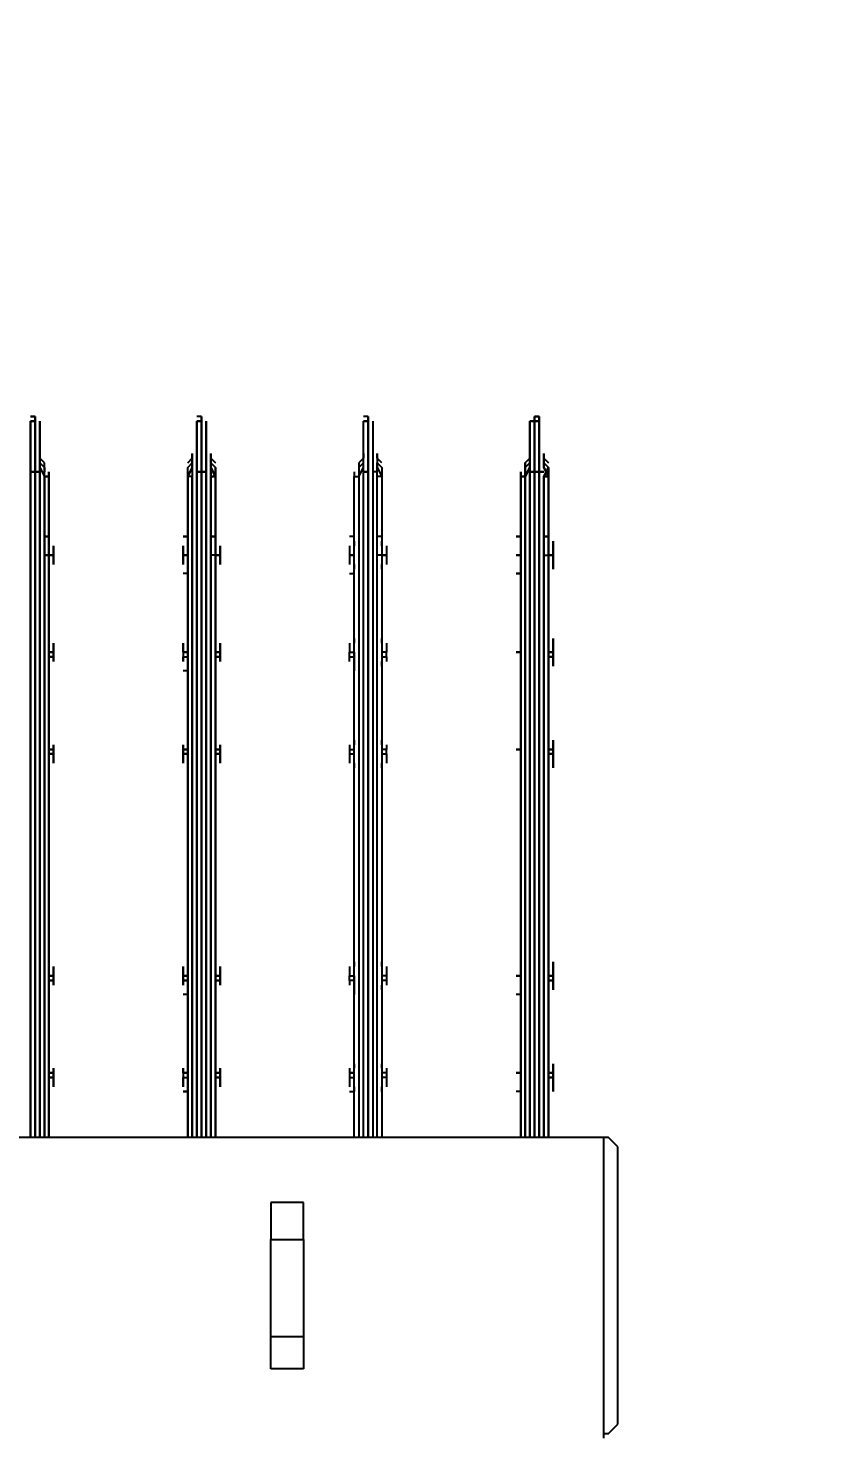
# Model space of a CAD drawing. Header units: metres. Extents: x 529751 to 530172, y 2673807 to 2674119.
# Drawn here: x 529986.1872 to 529986.4266, y 2673954.058 to 2673954.4792 of the extents above; entities that cross this region are included whole.
import ezdxf

# ---------------------------------------------------------------- set-up
doc = ezdxf.new("R2010")
doc.units = ezdxf.units.M
doc.layers.add('IDT', color=7, linetype='Continuous')
doc.layers.add('MMS Block Numbering', color=7, linetype='Continuous')
doc.styles.add('Adani Regular', font='Adani Regular.ttf')

# ---------------------------------------------------------------- blocks, each defined once
blk = doc.blocks.new('IDT')
at = {"layer": 'IDT', "color": 0, "lineweight": 25}
for p, q in [((13.87452, 10.10428), (13.87314, 10.10289)), ((13.87591, 10.10428), (13.87452, 10.10428)), ((13.87591, 10.10566), (13.87591, 10.01575)), ((13.87314, 10.10289), (13.87176, 10.10151)), ((13.87176, 10.10151), (13.87176, 10.10013)), ((13.87176, 10.10013), (13.87176, 10.0199)), ((13.96581, 10.08491), (13.97549, 10.08491)), ((13.96581, 10.07523), (13.96581, 10.08491)), ((13.97549, 10.08491), (13.97549, 10.07523)), ((13.97549, 10.07523), (13.96581, 10.07523)), ((13.96581, 10.04618), (13.96581, 10.07523)), ((13.97549, 10.07523), (13.97549, 10.04618)), ((13.97549, 10.04618), (13.96581, 10.04618)), ((13.96581, 10.04618), (13.96581, 10.03512)), ((13.97549, 10.03512), (13.97549, 10.04618)), ((13.96581, 10.03512), (13.97549, 10.03512)), ((13.87176, 10.0199), (13.87176, 10.01852)), ((13.87176, 10.01852), (13.87452, 10.01575)), ((13.87452, 10.01575), (13.87591, 10.01575)), ((13.87591, 10.01575), (14.34065, 10.01575)), ((13.89251, 9.81796), (13.89251, 10.01575)), ((13.89251, 10.01575), (13.89251, 9.81796)), ((13.89389, 9.81796), (13.89389, 10.01575)), ((13.89389, 10.01575), (13.89389, 9.81796)), ((13.89527, 10.01575), (13.89527, 9.81658)), ((13.89527, 9.81658), (13.89527, 10.01575)), ((13.89527, 9.81658), (13.89527, 10.01575)), ((13.89527, 10.01575), (13.89527, 9.81658)), ((13.89666, 10.01575), (13.89666, 9.81658)), ((13.89666, 9.81658), (13.89666, 10.01575)), ((13.89804, 9.81658), (13.89804, 10.01575)), ((13.89804, 10.01575), (13.89804, 9.81658)), ((13.89942, 9.81796), (13.89942, 10.01575)), ((13.89942, 10.01575), (13.89942, 9.81796)), ((13.9008, 10.01575), (13.9008, 9.81796)), ((13.9008, 9.81796), (13.9008, 10.01575)), ((13.9423, 9.81796), (13.9423, 10.01575)), ((13.94368, 10.01575), (13.94368, 9.81796)), ((13.94507, 9.81658), (13.94507, 10.01575)), ((13.94645, 10.01575), (13.94645, 9.81658)), ((13.94645, 9.81658), (13.94645, 10.01575)), ((13.94783, 10.01575), (13.94783, 9.81658)), ((13.94921, 9.81796), (13.94921, 10.01575)), ((13.9506, 10.01575), (13.9506, 9.81796)), ((13.99209, 9.81796), (13.99209, 10.01575)), ((13.99209, 10.01575), (13.99209, 9.81796)), ((13.99348, 9.81796), (13.99348, 10.01575)), ((13.99348, 10.01575), (13.99348, 9.81796)), ((13.99486, 9.81658), (13.99486, 10.01575)), ((13.99486, 10.01575), (13.99486, 9.81658)), ((13.99624, 10.01575), (13.99624, 9.81658)), ((13.99624, 9.81658), (13.99624, 10.01575)), ((13.99624, 10.01575), (13.99624, 9.81658)), ((13.99624, 9.81658), (13.99624, 10.01575)), ((13.99763, 9.81658), (13.99763, 10.01575)), ((13.99763, 10.01575), (13.99763, 9.81658)), ((13.99901, 9.81796), (13.99901, 10.01575)), ((13.99901, 10.01575), (13.99901, 9.81796)), ((14.00039, 10.01575), (14.00039, 9.81796)), ((14.00039, 9.81796), (14.00039, 10.01575)), ((14.04189, 9.81796), (14.04189, 10.01575)), ((14.04189, 10.01575), (14.04189, 9.81796)), ((14.04189, 9.81796), (14.04189, 10.01575)), ((14.04327, 10.01575), (14.04327, 9.81796)), ((14.04327, 9.81796), (14.04327, 10.01575)), ((14.04327, 10.01575), (14.04327, 9.81796)), ((14.04465, 9.81658), (14.04465, 10.01575)), ((14.04465, 10.01575), (14.04465, 9.81658)), ((14.04465, 9.81658), (14.04465, 10.01575)), ((14.04604, 10.01575), (14.04604, 9.81658)), ((14.04604, 9.81658), (14.04604, 10.01575)), ((14.04604, 10.01575), (14.04604, 9.81658)), ((14.04604, 9.81658), (14.04604, 10.01575)), ((14.04604, 10.01575), (14.04604, 9.81658)), ((14.04604, 9.81658), (14.04604, 10.01575)), ((14.04742, 10.01575), (14.04742, 9.81658)), ((14.04742, 9.81658), (14.04742, 10.01575)), ((14.04742, 10.01575), (14.04742, 9.81658)), ((14.04189, 9.81796), (14.04189, 10.01022)), ((14.04327, 10.01022), (14.04327, 9.81796)), ((14.04465, 9.81658), (14.04465, 10.01022)), ((14.04604, 10.01022), (14.04604, 9.81658)), ((14.04604, 9.81658), (14.04604, 10.01022)), ((14.04742, 10.01022), (14.04742, 9.81658)), ((13.89112, 10.00054), (13.89112, 10.00192)), ((13.89112, 10.00192), (13.89112, 10.00054)), ((13.89112, 10.00054), (13.89112, 9.99777)), ((13.89112, 9.99777), (13.89112, 10.00054)), ((13.89251, 10.00192), (13.89251, 9.99777)), ((13.89251, 9.99777), (13.89251, 10.00192)), ((13.9008, 10.00192), (13.9008, 10.00054)), ((13.9008, 9.99639), (13.9008, 10.00192)), ((13.9008, 10.00192), (13.90219, 10.00192)), ((13.9008, 10.00054), (13.9008, 10.00192)), ((13.9008, 10.00192), (13.9008, 9.99777)), ((13.9008, 10.00054), (13.9008, 9.99777)), ((13.9008, 9.99777), (13.9008, 10.00054)), ((13.94092, 9.99777), (13.94092, 10.00054)), ((13.9423, 9.99639), (13.9423, 10.00192)), ((13.9423, 10.00192), (13.9423, 10.00054)), ((13.95198, 10.00192), (13.9506, 10.00192)), ((13.9506, 10.00192), (13.9506, 9.99777)), ((13.9506, 10.00054), (13.9506, 10.00192)), ((13.95198, 9.99777), (13.95198, 10.00054)), ((13.99071, 10.00054), (13.99071, 9.99777)), ((13.99071, 9.99777), (13.99071, 10.00054)), ((13.99209, 10.00054), (13.99209, 10.00192)), ((13.99209, 10.00192), (13.99209, 10.00054)), ((13.99209, 9.99639), (13.99209, 10.00192)), ((13.99209, 10.00192), (13.99209, 9.99639)), ((14.00039, 9.99777), (14.00039, 10.00192)), ((14.00039, 10.00192), (14.00039, 10.00054)), ((14.00039, 10.00054), (14.00039, 10.00192)), ((14.00039, 10.00192), (14.00177, 10.00192)), ((14.00177, 10.00192), (14.00039, 10.00192)), ((14.00039, 10.00192), (14.00039, 9.99777)), ((14.00177, 10.00054), (14.00177, 9.99777)), ((14.00177, 9.99777), (14.00177, 10.00054)), ((14.0405, 9.99777), (14.0405, 10.00054)), ((14.0405, 10.00054), (14.0405, 9.99777)), ((14.0405, 9.99777), (14.0405, 10.00054)), ((14.0405, 10.00054), (14.0405, 9.99777)), ((14.04189, 9.99777), (14.04189, 10.00192)), ((14.04189, 10.00192), (14.04189, 10.00054)), ((14.04189, 10.00054), (14.04189, 10.00192)), ((14.04189, 10.00192), (14.04189, 9.99777)), ((14.04189, 9.99639), (14.04189, 10.00192)), ((14.04189, 10.00192), (14.04189, 9.99777)), ((14.04189, 10.00054), (14.04189, 10.00192)), ((14.04189, 10.00192), (14.04189, 10.00054)), ((13.89251, 9.99777), (13.89112, 9.99777)), ((13.89112, 9.99777), (13.89112, 9.99639)), ((13.89112, 9.99639), (13.89112, 9.99777)), ((13.89112, 9.99777), (13.89251, 9.99777)), ((13.89251, 9.99639), (13.89112, 9.99639)), ((13.89112, 9.99639), (13.89112, 9.99501)), ((13.89112, 9.99501), (13.89112, 9.99639)), ((13.89112, 9.99639), (13.89251, 9.99639)), ((13.89112, 9.99501), (13.89112, 9.99362)), ((13.89112, 9.99362), (13.89112, 9.99501)), ((13.89251, 9.99777), (13.89251, 9.99639)), ((13.89251, 9.99639), (13.89251, 9.99777)), ((13.89251, 9.99639), (13.89251, 9.99224)), ((13.89251, 9.99224), (13.89251, 9.99639)), ((13.9008, 9.99777), (13.9008, 9.99639)), ((13.9008, 9.99639), (13.9008, 9.99777)), ((13.9008, 9.99777), (13.9008, 9.99639)), ((13.9008, 9.99639), (13.90219, 9.99639)), ((13.90219, 9.99639), (13.9008, 9.99639)), ((13.9008, 9.99639), (13.90219, 9.99639)), ((13.90219, 9.99639), (13.9008, 9.99639)), ((13.9008, 9.99639), (13.9008, 9.99224)), ((13.9008, 9.99224), (13.9008, 9.99639)), ((13.9008, 9.99639), (13.9008, 9.99501)), ((13.9008, 9.99501), (13.9008, 9.99639)), ((13.9008, 9.99362), (13.9008, 9.99501)), ((13.9008, 9.99362), (13.9008, 9.99501)), ((13.94092, 9.99639), (13.94092, 9.99777)), ((13.94092, 9.99777), (13.9423, 9.99777)), ((13.94092, 9.99501), (13.94092, 9.99639)), ((13.94092, 9.99639), (13.9423, 9.99639)), ((13.9423, 9.99224), (13.9423, 9.99639)), ((13.9423, 9.99501), (13.9423, 9.99362)), ((13.9506, 9.99777), (13.9506, 9.99639)), ((13.95198, 9.99777), (13.9506, 9.99777)), ((13.95198, 9.99639), (13.9506, 9.99639)), ((13.9506, 9.99639), (13.9506, 9.99224)), ((13.9506, 9.99639), (13.95198, 9.99639)), ((13.9506, 9.99362), (13.9506, 9.99501)), ((13.95198, 9.99639), (13.95198, 9.99777)), ((13.95198, 9.99501), (13.95198, 9.99639)), ((13.99209, 9.99777), (13.99071, 9.99777)), ((13.99071, 9.99777), (13.99071, 9.99639)), ((13.99071, 9.99639), (13.99071, 9.99777)), ((13.99071, 9.99777), (13.99209, 9.99777)), ((13.99209, 9.99639), (13.99071, 9.99639)), ((13.99071, 9.99639), (13.99071, 9.99501)), ((13.99071, 9.99501), (13.99071, 9.99639)), ((13.99071, 9.99639), (13.99209, 9.99639)), ((13.99209, 9.99639), (13.99209, 9.99224)), ((13.99209, 9.99224), (13.99209, 9.99639)), ((13.99209, 9.99362), (13.99209, 9.99501)), ((13.99209, 9.99501), (13.99209, 9.99362)), ((14.00039, 9.99777), (14.00039, 9.99639)), ((14.00177, 9.99777), (14.00039, 9.99777)), ((14.00039, 9.99777), (14.00039, 9.99639)), ((14.00177, 9.99777), (14.00039, 9.99777)), ((14.00177, 9.99639), (14.00039, 9.99639)), ((14.00039, 9.99639), (14.00039, 9.99224)), ((14.00039, 9.99224), (14.00039, 9.99639)), ((14.00039, 9.99639), (14.00177, 9.99639)), ((14.00039, 9.99639), (14.00177, 9.99639)), ((14.00039, 9.99639), (14.00177, 9.99639)), ((14.00039, 9.99501), (14.00039, 9.99362)), ((14.00039, 9.99362), (14.00039, 9.99501)), ((14.00177, 9.99639), (14.00177, 9.99777)), ((14.00177, 9.99639), (14.00177, 9.99777)), ((14.00177, 9.99639), (14.00177, 9.99501)), ((14.00177, 9.99501), (14.00177, 9.99639)), ((14.0405, 9.99639), (14.0405, 9.99777)), ((14.0405, 9.99777), (14.04189, 9.99777)), ((14.04189, 9.99777), (14.0405, 9.99777)), ((14.0405, 9.99777), (14.0405, 9.99639)), ((14.0405, 9.99639), (14.0405, 9.99777)), ((14.0405, 9.99777), (14.04189, 9.99777)), ((14.04189, 9.99777), (14.0405, 9.99777)), ((14.0405, 9.99777), (14.0405, 9.99639)), ((14.04189, 9.99639), (14.0405, 9.99639)), ((14.0405, 9.99639), (14.0405, 9.99501)), ((14.0405, 9.99501), (14.0405, 9.99639)), ((14.0405, 9.99639), (14.04189, 9.99639)), ((14.04189, 9.99639), (14.0405, 9.99639)), ((14.0405, 9.99639), (14.0405, 9.99501)), ((14.0405, 9.99501), (14.0405, 9.99639)), ((14.0405, 9.99639), (14.04189, 9.99639)), ((14.04189, 9.99777), (14.04189, 9.99639)), ((14.04189, 9.99639), (14.04189, 9.99777)), ((14.04189, 9.99777), (14.04189, 9.99639)), ((14.04189, 9.99639), (14.04189, 9.99224)), ((14.04189, 9.99224), (14.04189, 9.99639)), ((14.04189, 9.99639), (14.04189, 9.99224)), ((14.04189, 9.99224), (14.04189, 9.99639)), ((14.04189, 9.99362), (14.04189, 9.99501)), ((14.04189, 9.99501), (14.04189, 9.99362)), ((14.04189, 9.99362), (14.04189, 9.99501)), ((14.04189, 9.99501), (14.04189, 9.99362)), ((13.89112, 9.97011), (13.89112, 9.97149)), ((13.89112, 9.97149), (13.89112, 9.97011)), ((13.89112, 9.97011), (13.89112, 9.96873)), ((13.89112, 9.96873), (13.89112, 9.97011)), ((13.89251, 9.97288), (13.89251, 9.96873)), ((13.89251, 9.96873), (13.89251, 9.97288)), ((13.9008, 9.97288), (13.9008, 9.96873)), ((13.9008, 9.96873), (13.9008, 9.97288)), ((13.9008, 9.97288), (13.90219, 9.97288)), ((13.9008, 9.97011), (13.9008, 9.97149)), ((13.9008, 9.97149), (13.9008, 9.97011)), ((13.9008, 9.96873), (13.9008, 9.97011)), ((13.9008, 9.97011), (13.9008, 9.96873)), ((13.94092, 9.96873), (13.94092, 9.97011)), ((13.9423, 9.96734), (13.9423, 9.97288)), ((13.9423, 9.97149), (13.9423, 9.97011)), ((13.9506, 9.96734), (13.9506, 9.97288)), ((13.9506, 9.97011), (13.9506, 9.97149)), ((13.95198, 9.96873), (13.95198, 9.97011)), ((13.99071, 9.97011), (13.99071, 9.96873)), ((13.99071, 9.96873), (13.99071, 9.97011)), ((13.99209, 9.96873), (13.99209, 9.97288)), ((13.99209, 9.97288), (13.99209, 9.96873)), ((13.99209, 9.97011), (13.99209, 9.97149)), ((13.99209, 9.97149), (13.99209, 9.97011)), ((14.00039, 9.97288), (14.00177, 9.97288)), ((14.00039, 9.96734), (14.00039, 9.97288)), ((14.00039, 9.97288), (14.00039, 9.96873)), ((14.00039, 9.97149), (14.00039, 9.97011)), ((14.00039, 9.97011), (14.00039, 9.97149)), ((14.00177, 9.97011), (14.00177, 9.96873)), ((14.00177, 9.96873), (14.00177, 9.97011)), ((14.0405, 9.97011), (14.0405, 9.96873)), ((14.0405, 9.96873), (14.0405, 9.97011)), ((14.0405, 9.97011), (14.0405, 9.96873)), ((14.0405, 9.96873), (14.0405, 9.97011)), ((14.04189, 9.96873), (14.04189, 9.97288)), ((14.04189, 9.97288), (14.04189, 9.96873)), ((14.04189, 9.96873), (14.04189, 9.97288)), ((14.04189, 9.97288), (14.04189, 9.96873)), ((14.04189, 9.97011), (14.04189, 9.97149)), ((14.04189, 9.97149), (14.04189, 9.97011)), ((14.04189, 9.97011), (14.04189, 9.97149)), ((14.04189, 9.97149), (14.04189, 9.97011)), ((13.89251, 9.96873), (13.89112, 9.96873)), ((13.89112, 9.96873), (13.89112, 9.96734)), ((13.89112, 9.96734), (13.89112, 9.96873)), ((13.89112, 9.96873), (13.89251, 9.96873)), ((13.89251, 9.96734), (13.89112, 9.96734)), ((13.89112, 9.96734), (13.89112, 9.96458)), ((13.89112, 9.96458), (13.89112, 9.96734)), ((13.89112, 9.96734), (13.89251, 9.96734)), ((13.89251, 9.96734), (13.89251, 9.96873)), ((13.89251, 9.96873), (13.89251, 9.96734)), ((13.89251, 9.96734), (13.89251, 9.96319)), ((13.89251, 9.96319), (13.89251, 9.96734)), ((13.9008, 9.96873), (13.9008, 9.96734)), ((13.9008, 9.96734), (13.9008, 9.96873)), ((13.9008, 9.96873), (13.9008, 9.96734)), ((13.9008, 9.96734), (13.9008, 9.96873)), ((13.9008, 9.96734), (13.90219, 9.96734)), ((13.90219, 9.96734), (13.9008, 9.96734)), ((13.9008, 9.96734), (13.9008, 9.96319)), ((13.9008, 9.96458), (13.9008, 9.96734)), ((13.9008, 9.96734), (13.90219, 9.96734)), ((13.9008, 9.96734), (13.9008, 9.96319)), ((13.9008, 9.96458), (13.9008, 9.96734)), ((13.94092, 9.96734), (13.94092, 9.96873)), ((13.94092, 9.96873), (13.9423, 9.96873)), ((13.94092, 9.96458), (13.94092, 9.96734)), ((13.94092, 9.96734), (13.9423, 9.96734)), ((13.9423, 9.96319), (13.9423, 9.96734)), ((13.9506, 9.96873), (13.95198, 9.96873)), ((13.95198, 9.96734), (13.9506, 9.96734)), ((13.9506, 9.96734), (13.9506, 9.96319)), ((13.95198, 9.96734), (13.9506, 9.96734)), ((13.95198, 9.96873), (13.95198, 9.96734)), ((13.95198, 9.96458), (13.95198, 9.96734)), ((13.99209, 9.96873), (13.99071, 9.96873)), ((13.99071, 9.96873), (13.99071, 9.96734)), ((13.99071, 9.96734), (13.99071, 9.96873)), ((13.99071, 9.96873), (13.99209, 9.96873)), ((13.99209, 9.96734), (13.99071, 9.96734)), ((13.99071, 9.96734), (13.99071, 9.96458)), ((13.99071, 9.96458), (13.99071, 9.96734)), ((13.99071, 9.96734), (13.99209, 9.96734)), ((13.99209, 9.96873), (13.99209, 9.96319)), ((13.99209, 9.96734), (13.99209, 9.96873)), ((13.99209, 9.96319), (13.99209, 9.96734)), ((14.00039, 9.96873), (14.00177, 9.96873)), ((14.00039, 9.96873), (14.00039, 9.96734)), ((14.00177, 9.96873), (14.00039, 9.96873)), ((14.00177, 9.96734), (14.00039, 9.96734)), ((14.00039, 9.96734), (14.00039, 9.96319)), ((14.00039, 9.96319), (14.00039, 9.96734)), ((14.00039, 9.96734), (14.00177, 9.96734)), ((14.00177, 9.96734), (14.00039, 9.96734)), ((14.00039, 9.96734), (14.00177, 9.96734)), ((14.00177, 9.96873), (14.00177, 9.96734)), ((14.00177, 9.96734), (14.00177, 9.96873)), ((14.00177, 9.96734), (14.00177, 9.96458)), ((14.00177, 9.96458), (14.00177, 9.96734)), ((14.04189, 9.96873), (14.0405, 9.96873)), ((14.0405, 9.96873), (14.0405, 9.96734)), ((14.0405, 9.96734), (14.0405, 9.96873)), ((14.0405, 9.96873), (14.04189, 9.96873)), ((14.04189, 9.96873), (14.0405, 9.96873)), ((14.0405, 9.96873), (14.0405, 9.96734)), ((14.0405, 9.96734), (14.0405, 9.96873)), ((14.0405, 9.96873), (14.04189, 9.96873)), ((14.04189, 9.96734), (14.0405, 9.96734)), ((14.0405, 9.96734), (14.0405, 9.96458)), ((14.0405, 9.96458), (14.0405, 9.96734)), ((14.0405, 9.96734), (14.04189, 9.96734)), ((14.04189, 9.96734), (14.0405, 9.96734)), ((14.0405, 9.96734), (14.0405, 9.96458)), ((14.0405, 9.96458), (14.0405, 9.96734)), ((14.0405, 9.96734), (14.04189, 9.96734)), ((14.04189, 9.96734), (14.04189, 9.96873)), ((14.04189, 9.96873), (14.04189, 9.96734)), ((14.04189, 9.96873), (14.04189, 9.96734)), ((14.04189, 9.96734), (14.04189, 9.96873)), ((14.04189, 9.96319), (14.04189, 9.96734)), ((14.04189, 9.96734), (14.04189, 9.96319)), ((14.04189, 9.96734), (14.04189, 9.96319)), ((14.04189, 9.96319), (14.04189, 9.96734)), ((13.89112, 9.96458), (13.89112, 9.96319)), ((13.89112, 9.96319), (13.89112, 9.96458)), ((13.9008, 9.96319), (13.9008, 9.96458)), ((13.9008, 9.96319), (13.9008, 9.96458)), ((13.9423, 9.96458), (13.9423, 9.96319)), ((13.9506, 9.96319), (13.9506, 9.96458)), ((13.99209, 9.96319), (13.99209, 9.96458)), ((13.99209, 9.96458), (13.99209, 9.96319)), ((14.00039, 9.96319), (14.00039, 9.96458)), ((14.00039, 9.96458), (14.00039, 9.96319)), ((14.04189, 9.96319), (14.04189, 9.96458)), ((14.04189, 9.96458), (14.04189, 9.96319)), ((14.04189, 9.96319), (14.04189, 9.96458)), ((14.04189, 9.96458), (14.04189, 9.96319)), ((13.89112, 9.90372), (13.89112, 9.9051)), ((13.89112, 9.9051), (13.89112, 9.90372)), ((13.89112, 9.90372), (13.89112, 9.90095)), ((13.89112, 9.90095), (13.89112, 9.90372)), ((13.89251, 9.9051), (13.89251, 9.90095)), ((13.89251, 9.89957), (13.89251, 9.9051)), ((13.9008, 9.89957), (13.9008, 9.9051)), ((13.9008, 9.9051), (13.9008, 9.90372)), ((13.9008, 9.90372), (13.9008, 9.9051)), ((13.9008, 9.9051), (13.9008, 9.90095)), ((13.9008, 9.90095), (13.9008, 9.90372)), ((13.9008, 9.90372), (13.9008, 9.90095)), ((13.94092, 9.90095), (13.94092, 9.90372)), ((13.9423, 9.89957), (13.9423, 9.9051)), ((13.9423, 9.9051), (13.9423, 9.90372)), ((13.9506, 9.90372), (13.9506, 9.9051)), ((13.9506, 9.9051), (13.9506, 9.90095)), ((13.95198, 9.90095), (13.95198, 9.90372)), ((13.99071, 9.90372), (13.99071, 9.90095)), ((13.99071, 9.90095), (13.99071, 9.90372)), ((13.99209, 9.90372), (13.99209, 9.9051)), ((13.99209, 9.9051), (13.99209, 9.90372)), ((13.99209, 9.90095), (13.99209, 9.9051)), ((13.99209, 9.9051), (13.99209, 9.90095)), ((14.00039, 9.9051), (14.00039, 9.90372)), ((14.00039, 9.90372), (14.00039, 9.9051)), ((14.00039, 9.89957), (14.00039, 9.9051)), ((14.00039, 9.9051), (14.00039, 9.90095)), ((14.00177, 9.90095), (14.00177, 9.90372)), ((14.00177, 9.90372), (14.00177, 9.90095)), ((14.0405, 9.90372), (14.0405, 9.90095)), ((14.0405, 9.90095), (14.0405, 9.90372)), ((14.0405, 9.90372), (14.0405, 9.90095)), ((14.0405, 9.90095), (14.0405, 9.90372)), ((14.04189, 9.9051), (14.04189, 9.90095)), ((14.04189, 9.89957), (14.04189, 9.9051)), ((14.04189, 9.9051), (14.04189, 9.90095)), ((14.04189, 9.90095), (14.04189, 9.9051)), ((14.04189, 9.9051), (14.04189, 9.90372)), ((14.04189, 9.90372), (14.04189, 9.9051)), ((14.04189, 9.9051), (14.04189, 9.90372)), ((14.04189, 9.90372), (14.04189, 9.9051)), ((13.89251, 9.90095), (13.89112, 9.90095)), ((13.89112, 9.90095), (13.89112, 9.89957)), ((13.89112, 9.89957), (13.89112, 9.90095)), ((13.89112, 9.90095), (13.89251, 9.90095)), ((13.89251, 9.89957), (13.89112, 9.89957)), ((13.89112, 9.89957), (13.89112, 9.89819)), ((13.89112, 9.89819), (13.89112, 9.89957)), ((13.89112, 9.89957), (13.89251, 9.89957)), ((13.89112, 9.89819), (13.89112, 9.8968)), ((13.89112, 9.8968), (13.89112, 9.89819)), ((13.89251, 9.90095), (13.89251, 9.89957)), ((13.89251, 9.89957), (13.89251, 9.89542)), ((13.89251, 9.89542), (13.89251, 9.89957)), ((13.9008, 9.90095), (13.9008, 9.89957)), ((13.9008, 9.90095), (13.9008, 9.89957)), ((13.9008, 9.89957), (13.9008, 9.90095)), ((13.9008, 9.89957), (13.9008, 9.89542)), ((13.9008, 9.89542), (13.9008, 9.89957)), ((13.9008, 9.89957), (13.90219, 9.89957)), ((13.90219, 9.89957), (13.9008, 9.89957)), ((13.9008, 9.89957), (13.9008, 9.89819)), ((13.9008, 9.89819), (13.9008, 9.89957)), ((13.9008, 9.89957), (13.90219, 9.89957)), ((13.9008, 9.89819), (13.9008, 9.8968)), ((13.9008, 9.8968), (13.9008, 9.89819)), ((13.9423, 9.90095), (13.94092, 9.90095)), ((13.94092, 9.90095), (13.94092, 9.89957)), ((13.94092, 9.89819), (13.94092, 9.89957)), ((13.94092, 9.89957), (13.9423, 9.89957)), ((13.9423, 9.89542), (13.9423, 9.89957)), ((13.9423, 9.89819), (13.9423, 9.8968)), ((13.9506, 9.90095), (13.9506, 9.89957)), ((13.95198, 9.90095), (13.9506, 9.90095)), ((13.9506, 9.89957), (13.9506, 9.89542)), ((13.95198, 9.89957), (13.9506, 9.89957)), ((13.9506, 9.8968), (13.9506, 9.89819)), ((13.95198, 9.89957), (13.95198, 9.90095)), ((13.95198, 9.89819), (13.95198, 9.89957)), ((13.99209, 9.90095), (13.99071, 9.90095)), ((13.99071, 9.90095), (13.99071, 9.89957)), ((13.99071, 9.89957), (13.99071, 9.90095)), ((13.99071, 9.90095), (13.99209, 9.90095)), ((13.99209, 9.89957), (13.99071, 9.89957)), ((13.99071, 9.89957), (13.99071, 9.89819)), ((13.99071, 9.89819), (13.99071, 9.89957)), ((13.99071, 9.89957), (13.99209, 9.89957)), ((13.99209, 9.89957), (13.99209, 9.90095)), ((13.99209, 9.90095), (13.99209, 9.89542)), ((13.99209, 9.89542), (13.99209, 9.89957)), ((13.99209, 9.8968), (13.99209, 9.89819)), ((13.99209, 9.89819), (13.99209, 9.8968)), ((14.00177, 9.90095), (14.00039, 9.90095)), ((14.00039, 9.90095), (14.00039, 9.89957)), ((14.00039, 9.90095), (14.00177, 9.90095)), ((14.00177, 9.89957), (14.00039, 9.89957)), ((14.00039, 9.89957), (14.00039, 9.89542)), ((14.00039, 9.89542), (14.00039, 9.89957)), ((14.00039, 9.89957), (14.00177, 9.89957)), ((14.00039, 9.89957), (14.00177, 9.89957)), ((14.00177, 9.89957), (14.00039, 9.89957)), ((14.00039, 9.89819), (14.00039, 9.8968)), ((14.00039, 9.8968), (14.00039, 9.89819)), ((14.00177, 9.90095), (14.00177, 9.89957)), ((14.00177, 9.89957), (14.00177, 9.90095)), ((14.00177, 9.89957), (14.00177, 9.89819)), ((14.00177, 9.89819), (14.00177, 9.89957)), ((14.04189, 9.90095), (14.0405, 9.90095)), ((14.0405, 9.90095), (14.0405, 9.89957)), ((14.0405, 9.89957), (14.0405, 9.90095)), ((14.0405, 9.90095), (14.04189, 9.90095)), ((14.0405, 9.89957), (14.0405, 9.90095)), ((14.0405, 9.90095), (14.04189, 9.90095)), ((14.0405, 9.89957), (14.0405, 9.90095)), ((14.0405, 9.90095), (14.04189, 9.90095)), ((14.04189, 9.89957), (14.0405, 9.89957)), ((14.0405, 9.89957), (14.0405, 9.89819)), ((14.0405, 9.89819), (14.0405, 9.89957)), ((14.0405, 9.89957), (14.04189, 9.89957)), ((14.04189, 9.89957), (14.0405, 9.89957)), ((14.0405, 9.89957), (14.0405, 9.89819)), ((14.0405, 9.89819), (14.0405, 9.89957)), ((14.0405, 9.89957), (14.04189, 9.89957)), ((14.04189, 9.90095), (14.04189, 9.89957)), ((14.04189, 9.90095), (14.04189, 9.89542)), ((14.04189, 9.89542), (14.04189, 9.90095)), ((14.04189, 9.89957), (14.04189, 9.89542)), ((14.04189, 9.89542), (14.04189, 9.89957)), ((14.04189, 9.8968), (14.04189, 9.89819)), ((14.04189, 9.89819), (14.04189, 9.8968)), ((14.04189, 9.8968), (14.04189, 9.89819)), ((14.04189, 9.89819), (14.04189, 9.8968)), ((13.89112, 9.87329), (13.89112, 9.87467)), ((13.89112, 9.87467), (13.89112, 9.87329)), ((13.89112, 9.87329), (13.89112, 9.87191)), ((13.89112, 9.87191), (13.89112, 9.87329)), ((13.89251, 9.87606), (13.89251, 9.87191)), ((13.89251, 9.87191), (13.89251, 9.87606)), ((13.9008, 9.87606), (13.9008, 9.87191)), ((13.9008, 9.87052), (13.9008, 9.87606)), ((13.9008, 9.87329), (13.9008, 9.87467)), ((13.9008, 9.87467), (13.9008, 9.87329)), ((13.9008, 9.87191), (13.9008, 9.87329)), ((13.9008, 9.87329), (13.9008, 9.87191)), ((13.94092, 9.87191), (13.94092, 9.87329)), ((13.9423, 9.87052), (13.9423, 9.87606)), ((13.9423, 9.87467), (13.9423, 9.87329)), ((13.9506, 9.87052), (13.9506, 9.87606)), ((13.9506, 9.87329), (13.9506, 9.87467)), ((13.95198, 9.87329), (13.95198, 9.87191)), ((13.99071, 9.87329), (13.99071, 9.87191)), ((13.99071, 9.87191), (13.99071, 9.87329)), ((13.99209, 9.87606), (13.99209, 9.87191)), ((13.99209, 9.87052), (13.99209, 9.87606)), ((13.99209, 9.87329), (13.99209, 9.87467)), ((13.99209, 9.87467), (13.99209, 9.87329)), ((14.00039, 9.87606), (14.00177, 9.87606)), ((14.00039, 9.87191), (14.00039, 9.87606)), ((14.00039, 9.87606), (14.00039, 9.87191)), ((14.00039, 9.87467), (14.00039, 9.87329)), ((14.00039, 9.87329), (14.00039, 9.87467)), ((14.00177, 9.87329), (14.00177, 9.87191)), ((14.00177, 9.87191), (14.00177, 9.87329)), ((14.0405, 9.87191), (14.0405, 9.87329)), ((14.0405, 9.87191), (14.0405, 9.87329)), ((14.0405, 9.87329), (14.0405, 9.87191)), ((14.0405, 9.87191), (14.0405, 9.87329)), ((14.04189, 9.87052), (14.04189, 9.87606)), ((14.04189, 9.87191), (14.04189, 9.87606)), ((14.04189, 9.87191), (14.04189, 9.87606)), ((14.04189, 9.87191), (14.04189, 9.87606)), ((14.04189, 9.87329), (14.04189, 9.87467)), ((14.04189, 9.87467), (14.04189, 9.87329)), ((14.04189, 9.87329), (14.04189, 9.87467)), ((14.04189, 9.87467), (14.04189, 9.87329)), ((13.89251, 9.87191), (13.89112, 9.87191)), ((13.89112, 9.87191), (13.89112, 9.87052)), ((13.89112, 9.87052), (13.89112, 9.87191)), ((13.89112, 9.87191), (13.89251, 9.87191)), ((13.89251, 9.87052), (13.89112, 9.87052)), ((13.89112, 9.87052), (13.89112, 9.86776)), ((13.89112, 9.86776), (13.89112, 9.87052)), ((13.89112, 9.87052), (13.89251, 9.87052)), ((13.89251, 9.87052), (13.89251, 9.87191)), ((13.89251, 9.87191), (13.89251, 9.87052)), ((13.89251, 9.87052), (13.89251, 9.86637)), ((13.89251, 9.86637), (13.89251, 9.87052)), ((13.9008, 9.87191), (13.9008, 9.87052)), ((13.9008, 9.87052), (13.9008, 9.87191)), ((13.9008, 9.87191), (13.9008, 9.87052)), ((13.9008, 9.87052), (13.90219, 9.87052)), ((13.90219, 9.87052), (13.9008, 9.87052)), ((13.9008, 9.87052), (13.90219, 9.87052)), ((13.90219, 9.87052), (13.9008, 9.87052)), ((13.9008, 9.87052), (13.9008, 9.86637)), ((13.9008, 9.86637), (13.9008, 9.87052)), ((13.9008, 9.87052), (13.9008, 9.86776)), ((13.9008, 9.86776), (13.9008, 9.87052)), ((13.9423, 9.87191), (13.94092, 9.87191)), ((13.94092, 9.87191), (13.94092, 9.87052)), ((13.94092, 9.86776), (13.94092, 9.87052)), ((13.94092, 9.87052), (13.9423, 9.87052)), ((13.9423, 9.86637), (13.9423, 9.87052)), ((13.95198, 9.87191), (13.9506, 9.87191)), ((13.95198, 9.87052), (13.9506, 9.87052)), ((13.9506, 9.87052), (13.9506, 9.86637)), ((13.95198, 9.87052), (13.9506, 9.87052)), ((13.95198, 9.87191), (13.95198, 9.87052)), ((13.95198, 9.86776), (13.95198, 9.87052)), ((13.99209, 9.87191), (13.99071, 9.87191)), ((13.99071, 9.87191), (13.99071, 9.87052)), ((13.99071, 9.87052), (13.99071, 9.87191)), ((13.99071, 9.87191), (13.99209, 9.87191)), ((13.99209, 9.87052), (13.99071, 9.87052)), ((13.99071, 9.87052), (13.99071, 9.86776)), ((13.99071, 9.86776), (13.99071, 9.87052)), ((13.99071, 9.87052), (13.99209, 9.87052)), ((13.99209, 9.87191), (13.99209, 9.87052)), ((13.99209, 9.87052), (13.99209, 9.86637)), ((13.99209, 9.86637), (13.99209, 9.87052)), ((14.00177, 9.87191), (14.00039, 9.87191)), ((14.00039, 9.87191), (14.00039, 9.87052)), ((14.00177, 9.87191), (14.00039, 9.87191)), ((14.00039, 9.87191), (14.00039, 9.87052)), ((14.00177, 9.87052), (14.00039, 9.87052)), ((14.00039, 9.87052), (14.00177, 9.87052)), ((14.00039, 9.86637), (14.00039, 9.87052)), ((14.00039, 9.87052), (14.00177, 9.87052)), ((14.00039, 9.87052), (14.00177, 9.87052)), ((14.00039, 9.87052), (14.00039, 9.86637)), ((14.00177, 9.87052), (14.00177, 9.87191)), ((14.00177, 9.87052), (14.00177, 9.87191)), ((14.00177, 9.87052), (14.00177, 9.86776)), ((14.00177, 9.86776), (14.00177, 9.87052)), ((14.04189, 9.87191), (14.0405, 9.87191)), ((14.0405, 9.87191), (14.04189, 9.87191)), ((14.04189, 9.87191), (14.0405, 9.87191)), ((14.0405, 9.87191), (14.0405, 9.87052)), ((14.0405, 9.87052), (14.0405, 9.87191)), ((14.0405, 9.87191), (14.0405, 9.87052)), ((14.0405, 9.87052), (14.0405, 9.87191)), ((14.04189, 9.87191), (14.0405, 9.87191)), ((14.04189, 9.87052), (14.0405, 9.87052)), ((14.0405, 9.87052), (14.0405, 9.86776)), ((14.0405, 9.86776), (14.0405, 9.87052)), ((14.0405, 9.87052), (14.04189, 9.87052)), ((14.04189, 9.87052), (14.0405, 9.87052)), ((14.0405, 9.87052), (14.0405, 9.86776)), ((14.0405, 9.86776), (14.0405, 9.87052)), ((14.0405, 9.87052), (14.04189, 9.87052)), ((14.04189, 9.87191), (14.04189, 9.87052)), ((14.04189, 9.87052), (14.04189, 9.87191)), ((14.04189, 9.87052), (14.04189, 9.87191)), ((14.04189, 9.87052), (14.04189, 9.86637)), ((14.04189, 9.86637), (14.04189, 9.87052)), ((14.04189, 9.86637), (14.04189, 9.87052)), ((14.04189, 9.86637), (14.04189, 9.87052)), ((13.89112, 9.86776), (13.89112, 9.86637)), ((13.89112, 9.86637), (13.89112, 9.86776)), ((13.9008, 9.86637), (13.9008, 9.86776)), ((13.9008, 9.86776), (13.9008, 9.86637)), ((13.9423, 9.86776), (13.9423, 9.86637)), ((13.9506, 9.86637), (13.9506, 9.86776)), ((13.99209, 9.86637), (13.99209, 9.86776)), ((13.99209, 9.86776), (13.99209, 9.86637)), ((14.00039, 9.86637), (14.00039, 9.86776)), ((14.00039, 9.86776), (14.00039, 9.86637)), ((14.04189, 9.86637), (14.04189, 9.86776)), ((14.04189, 9.86776), (14.04189, 9.86637)), ((14.04189, 9.86776), (14.04189, 9.86637)), ((14.04189, 9.86776), (14.04189, 9.86637)), ((13.89251, 9.84701), (13.89251, 9.83733)), ((13.89251, 9.84148), (13.89251, 9.84701)), ((13.90219, 9.84701), (13.9008, 9.84701)), ((13.9008, 9.84701), (13.9008, 9.84148)), ((13.9008, 9.84148), (13.9008, 9.84701)), ((13.9008, 9.84701), (13.90219, 9.84701)), ((13.9423, 9.84148), (13.9423, 9.84701)), ((13.95198, 9.84701), (13.9506, 9.84701)), ((13.9506, 9.84701), (13.9506, 9.84148)), ((13.99209, 9.83733), (13.99209, 9.84701)), ((13.99209, 9.84701), (13.99209, 9.83733)), ((14.00039, 9.84148), (14.00039, 9.84701)), ((14.00039, 9.84701), (14.00039, 9.84148)), ((14.00039, 9.84701), (14.00177, 9.84701)), ((14.04189, 9.84148), (14.04189, 9.84701)), ((14.04189, 9.84701), (14.04189, 9.83733)), ((14.04189, 9.83733), (14.04189, 9.84701)), ((14.04189, 9.84701), (14.04189, 9.84148)), ((13.89112, 9.84424), (13.89112, 9.84563)), ((13.89112, 9.84563), (13.89112, 9.84424)), ((13.89112, 9.84148), (13.89112, 9.84424)), ((13.89112, 9.84424), (13.89112, 9.84148)), ((13.9008, 9.84563), (13.9008, 9.84424)), ((13.9008, 9.84424), (13.9008, 9.84563)), ((13.9008, 9.84424), (13.9008, 9.84148)), ((13.9008, 9.84148), (13.9008, 9.84424)), ((13.94092, 9.84148), (13.94092, 9.84424)), ((13.9423, 9.84563), (13.9423, 9.84424)), ((13.9506, 9.84424), (13.9506, 9.84563)), ((13.95198, 9.84148), (13.95198, 9.84424)), ((13.99071, 9.84148), (13.99071, 9.84424)), ((13.99071, 9.84424), (13.99071, 9.84148)), ((13.99209, 9.84424), (13.99209, 9.84563)), ((13.99209, 9.84563), (13.99209, 9.84424)), ((14.00039, 9.84563), (14.00039, 9.84424)), ((14.00039, 9.84424), (14.00039, 9.84563)), ((14.00177, 9.84148), (14.00177, 9.84424)), ((14.00177, 9.84424), (14.00177, 9.84148)), ((14.0405, 9.84148), (14.0405, 9.84424)), ((14.0405, 9.84424), (14.0405, 9.84148)), ((14.0405, 9.84148), (14.0405, 9.84424)), ((14.0405, 9.84424), (14.0405, 9.84148)), ((14.04189, 9.84424), (14.04189, 9.84563)), ((14.04189, 9.84563), (14.04189, 9.84424)), ((14.04189, 9.84424), (14.04189, 9.84563)), ((14.04189, 9.84563), (14.04189, 9.84424)), ((13.89251, 9.84148), (13.89112, 9.84148)), ((13.89112, 9.84148), (13.89251, 9.84148)), ((13.89251, 9.84148), (13.89112, 9.84148)), ((13.89112, 9.84148), (13.89112, 9.83871)), ((13.89112, 9.83871), (13.89112, 9.84148)), ((13.89112, 9.84148), (13.89251, 9.84148)), ((13.89251, 9.84148), (13.89112, 9.84148)), ((13.89112, 9.83733), (13.89112, 9.83871)), ((13.89112, 9.83871), (13.89112, 9.83733)), ((13.89251, 9.83733), (13.89251, 9.84148)), ((13.89389, 9.84148), (13.89251, 9.84148)), ((13.90219, 9.84148), (13.9008, 9.84148)), ((13.9008, 9.84148), (13.90219, 9.84148)), ((13.9008, 9.84148), (13.90219, 9.84148)), ((13.90219, 9.84148), (13.9008, 9.84148)), ((13.9008, 9.84148), (13.9008, 9.83871)), ((13.9008, 9.83871), (13.9008, 9.84148)), ((13.9008, 9.84148), (13.90219, 9.84148)), ((13.90219, 9.84148), (13.9008, 9.84148)), ((13.9008, 9.84148), (13.9008, 9.83733)), ((13.9008, 9.83733), (13.9008, 9.84148)), ((13.9008, 9.83733), (13.9008, 9.83871)), ((13.9008, 9.83871), (13.9008, 9.83733)), ((13.94092, 9.83871), (13.94092, 9.84148)), ((13.94092, 9.84148), (13.9423, 9.84148)), ((13.9423, 9.84148), (13.94092, 9.84148)), ((13.9423, 9.83733), (13.9423, 9.84148)), ((13.9423, 9.84148), (13.94368, 9.84148)), ((13.9423, 9.83871), (13.9423, 9.83733)), ((13.95198, 9.84148), (13.9506, 9.84148)), ((13.9506, 9.84148), (13.95198, 9.84148)), ((13.95198, 9.84148), (13.9506, 9.84148)), ((13.9506, 9.84148), (13.9506, 9.83733)), ((13.9506, 9.84148), (13.95198, 9.84148)), ((13.9506, 9.83733), (13.9506, 9.83871)), ((13.95198, 9.83871), (13.95198, 9.84148)), ((13.99071, 9.84148), (13.99209, 9.84148)), ((13.99209, 9.84148), (13.99071, 9.84148)), ((13.99071, 9.84148), (13.99209, 9.84148)), ((13.99209, 9.84148), (13.99071, 9.84148)), ((13.99071, 9.84148), (13.99071, 9.83871)), ((13.99071, 9.83871), (13.99071, 9.84148)), ((13.99071, 9.84148), (13.99209, 9.84148)), ((13.99209, 9.84148), (13.99348, 9.84148)), ((13.99209, 9.83733), (13.99209, 9.83871)), ((13.99209, 9.83871), (13.99209, 9.83733)), ((14.00039, 9.83733), (14.00039, 9.84148)), ((14.00039, 9.84148), (14.00177, 9.84148)), ((14.00177, 9.84148), (14.00039, 9.84148)), ((14.00039, 9.84148), (14.00039, 9.83733)), ((14.00177, 9.84148), (14.00039, 9.84148)), ((14.00039, 9.84148), (14.00177, 9.84148)), ((14.00177, 9.84148), (14.00039, 9.84148)), ((14.00039, 9.84148), (14.00177, 9.84148)), ((14.00039, 9.84148), (14.00177, 9.84148)), ((14.00039, 9.83871), (14.00039, 9.83733)), ((14.00039, 9.83733), (14.00039, 9.83871)), ((14.00177, 9.84148), (14.00177, 9.83871)), ((14.00177, 9.83871), (14.00177, 9.84148)), ((14.04189, 9.84148), (14.0405, 9.84148)), ((14.0405, 9.84148), (14.0405, 9.83871)), ((14.0405, 9.83871), (14.0405, 9.84148)), ((14.0405, 9.84148), (14.04189, 9.84148)), ((14.04189, 9.84148), (14.0405, 9.84148)), ((14.0405, 9.84148), (14.0405, 9.83871)), ((14.0405, 9.83871), (14.0405, 9.84148)), ((14.0405, 9.84148), (14.04189, 9.84148)), ((14.04189, 9.84148), (14.0405, 9.84148)), ((14.0405, 9.84148), (14.04189, 9.84148)), ((14.04189, 9.84148), (14.0405, 9.84148)), ((14.0405, 9.84148), (14.04189, 9.84148)), ((14.04189, 9.84148), (14.0405, 9.84148)), ((14.04189, 9.83733), (14.04189, 9.84148)), ((14.04189, 9.84148), (14.04189, 9.83733)), ((14.04189, 9.84148), (14.04327, 9.84148)), ((14.04327, 9.84148), (14.04189, 9.84148)), ((14.04189, 9.84148), (14.04327, 9.84148)), ((14.04327, 9.84148), (14.04189, 9.84148)), ((14.04189, 9.83733), (14.04189, 9.83871)), ((14.04189, 9.83871), (14.04189, 9.83733)), ((14.04189, 9.83733), (14.04189, 9.83871)), ((14.04189, 9.83871), (14.04189, 9.83733)), ((13.89389, 9.83594), (13.89251, 9.83594)), ((13.89251, 9.83594), (13.89389, 9.83594)), ((13.90219, 9.83594), (13.9008, 9.83594)), ((13.9008, 9.83594), (13.90219, 9.83594)), ((13.9423, 9.83594), (13.94368, 9.83594)), ((13.9506, 9.83594), (13.95198, 9.83594)), ((13.99348, 9.83594), (13.99209, 9.83594)), ((13.99209, 9.83594), (13.99348, 9.83594)), ((14.00177, 9.83594), (14.00039, 9.83594)), ((14.00039, 9.83594), (14.00177, 9.83594)), ((14.04327, 9.83594), (14.04189, 9.83594)), ((14.04189, 9.83594), (14.04327, 9.83594)), ((14.04327, 9.83594), (14.04189, 9.83594)), ((14.04189, 9.83594), (14.04327, 9.83594)), ((13.89251, 9.8152), (13.89389, 9.81796)), ((13.89389, 9.81796), (13.89251, 9.81796)), ((13.89251, 9.81796), (13.89389, 9.8152)), ((13.89389, 9.8152), (13.89251, 9.81796)), ((13.89251, 9.81796), (13.89389, 9.81796)), ((13.89389, 9.81796), (13.89251, 9.8152)), ((13.89251, 9.81796), (13.89251, 9.81658)), ((13.89251, 9.81658), (13.89251, 9.81796)), ((13.89942, 9.81796), (13.89804, 9.8152)), ((13.89804, 9.8152), (13.89942, 9.81796)), ((13.9008, 9.81796), (13.89942, 9.81796)), ((13.89942, 9.81796), (13.9008, 9.81796)), ((13.89942, 9.81381), (13.89942, 9.81796)), ((13.89942, 9.81796), (13.89942, 9.81381)), ((13.9008, 9.81796), (13.9008, 9.81658)), ((13.9008, 9.81658), (13.9008, 9.81796)), ((13.94368, 9.8152), (13.9423, 9.81796)), ((13.9423, 9.81796), (13.94368, 9.81796)), ((13.9423, 9.81658), (13.9423, 9.81796)), ((13.94368, 9.81796), (13.94368, 9.81381)), ((13.94921, 9.81796), (13.94783, 9.8152)), ((13.9506, 9.81796), (13.94921, 9.81796)), ((13.94921, 9.81381), (13.94921, 9.81796)), ((13.9506, 9.81658), (13.9506, 9.81796)), ((13.99348, 9.81796), (13.99209, 9.81796)), ((13.99209, 9.81796), (13.99348, 9.8152)), ((13.99348, 9.8152), (13.99209, 9.81796)), ((13.99209, 9.81796), (13.99348, 9.81796)), ((13.99209, 9.81796), (13.99209, 9.81658)), ((13.99209, 9.81658), (13.99209, 9.81796)), ((13.99348, 9.81381), (13.99348, 9.81796)), ((13.99348, 9.81796), (13.99348, 9.81381)), ((14.00039, 9.81796), (13.99901, 9.8152)), ((13.99901, 9.8152), (14.00039, 9.81796)), ((13.99901, 9.81381), (13.99901, 9.81796)), ((13.99901, 9.81796), (14.00039, 9.81796)), ((13.99901, 9.81381), (13.99901, 9.81796)), ((13.99901, 9.81796), (14.00039, 9.81796)), ((14.00039, 9.81796), (14.00039, 9.81658)), ((14.00039, 9.81796), (14.00039, 9.81658)), ((14.04327, 9.81796), (14.04189, 9.81796)), ((14.04327, 9.81796), (14.04189, 9.81796)), ((14.04189, 9.81796), (14.04189, 9.81658)), ((14.04189, 9.81658), (14.04189, 9.81796)), ((14.04189, 9.81796), (14.04327, 9.81796)), ((14.04327, 9.81796), (14.04189, 9.81796)), ((14.04189, 9.81796), (14.04189, 9.81658)), ((14.04189, 9.81658), (14.04189, 9.81796)), ((14.04327, 9.81796), (14.04327, 9.81381)), ((14.04465, 9.8152), (14.04327, 9.81796)), ((14.04327, 9.81796), (14.04327, 9.81381)), ((14.04465, 9.8152), (14.04327, 9.81796)), ((14.04327, 9.81796), (14.04327, 9.81381)), ((14.04465, 9.8152), (14.04327, 9.81796)), ((14.04327, 9.81796), (14.04327, 9.81381)), ((14.04465, 9.8152), (14.04327, 9.81796)), ((13.89251, 9.8152), (13.89251, 9.81658)), ((13.89251, 9.81658), (13.89251, 9.8152)), ((13.89389, 9.81381), (13.89251, 9.8152)), ((13.89251, 9.8152), (13.89389, 9.81381)), ((13.89389, 9.81381), (13.89251, 9.8152)), ((13.89251, 9.8152), (13.89389, 9.81381)), ((13.89389, 9.81243), (13.89251, 9.81381)), ((13.89251, 9.81381), (13.89389, 9.81243)), ((13.89527, 9.81658), (13.89389, 9.81658)), ((13.89389, 9.81658), (13.89527, 9.81658)), ((13.89389, 9.8152), (13.89389, 9.81105)), ((13.89389, 9.81105), (13.89389, 9.8152)), ((13.89527, 9.79998), (13.89527, 9.81658)), ((13.89527, 9.81658), (13.89666, 9.81658)), ((13.89527, 9.80137), (13.89527, 9.81658)), ((13.89527, 9.81658), (13.89527, 9.80137)), ((13.89666, 9.81658), (13.89527, 9.81658)), ((13.89527, 9.81658), (13.89527, 9.79998)), ((13.89666, 9.81658), (13.89666, 9.79998)), ((13.89804, 9.81658), (13.89666, 9.81658)), ((13.89666, 9.79998), (13.89666, 9.81658)), ((13.89666, 9.81658), (13.89804, 9.81658)), ((13.89804, 9.80137), (13.89804, 9.81658)), ((13.89804, 9.81658), (13.89804, 9.80137)), ((13.89804, 9.8152), (13.89804, 9.81105)), ((13.89804, 9.81105), (13.89804, 9.8152)), ((13.89942, 9.8152), (13.89804, 9.81381)), ((13.89804, 9.81381), (13.89942, 9.8152)), ((13.89804, 9.81243), (13.89942, 9.81381)), ((13.89942, 9.81381), (13.89804, 9.81243)), ((13.89942, 9.81658), (13.89942, 9.8152)), ((13.89942, 9.8152), (13.89942, 9.81658)), ((13.9423, 9.8152), (13.9423, 9.81658)), ((13.94368, 9.81381), (13.9423, 9.8152)), ((13.9423, 9.81381), (13.94368, 9.81243)), ((13.94368, 9.81658), (13.94507, 9.81658)), ((13.94368, 9.81105), (13.94368, 9.8152)), ((13.94507, 9.80137), (13.94507, 9.81658)), ((13.94783, 9.81658), (13.94645, 9.81658)), ((13.94645, 9.81658), (13.94783, 9.81658)), ((13.94645, 9.81658), (13.94645, 9.79998)), ((13.94645, 9.79998), (13.94645, 9.81658)), ((13.94783, 9.81658), (13.94783, 9.80137)), ((13.94783, 9.8152), (13.94783, 9.81105)), ((13.94783, 9.81381), (13.94921, 9.8152)), ((13.94783, 9.81243), (13.94921, 9.81381)), ((13.94921, 9.8152), (13.94921, 9.81658)), ((13.99209, 9.8152), (13.99209, 9.81658)), ((13.99209, 9.81658), (13.99209, 9.8152)), ((13.99348, 9.81381), (13.99209, 9.8152)), ((13.99209, 9.8152), (13.99348, 9.81381)), ((13.99348, 9.81243), (13.99209, 9.81381)), ((13.99209, 9.81381), (13.99348, 9.81243)), ((13.99348, 9.8152), (13.99348, 9.81105)), ((13.99348, 9.81105), (13.99348, 9.8152)), ((13.99486, 9.81658), (13.99486, 9.80137)), ((13.99486, 9.80137), (13.99486, 9.81658)), ((13.99624, 9.81658), (13.99486, 9.81658)), ((13.99486, 9.81658), (13.99624, 9.81658)), ((13.99624, 9.79998), (13.99624, 9.81658)), ((13.99624, 9.81658), (13.99624, 9.79998)), ((13.99624, 9.79998), (13.99624, 9.81658)), ((13.99624, 9.81658), (13.99763, 9.81658)), ((13.99763, 9.81658), (13.99624, 9.81658)), ((13.99624, 9.81658), (13.99763, 9.81658)), ((13.99763, 9.81658), (13.99624, 9.81658)), ((13.99624, 9.81658), (13.99624, 9.79998)), ((13.99763, 9.81658), (13.99763, 9.80137)), ((13.99763, 9.80137), (13.99763, 9.81658)), ((13.99901, 9.8152), (13.99901, 9.81105)), ((13.99901, 9.81105), (13.99901, 9.8152)), ((14.00039, 9.8152), (13.99901, 9.81381)), ((14.00039, 9.8152), (13.99901, 9.81381)), ((13.99901, 9.81243), (14.00039, 9.81381)), ((14.00039, 9.81381), (13.99901, 9.81243)), ((14.00039, 9.81658), (14.00039, 9.8152)), ((14.00039, 9.81658), (14.00039, 9.8152)), ((14.04327, 9.8152), (14.04327, 9.81658)), ((14.04327, 9.81658), (14.04327, 9.8152)), ((14.04327, 9.8152), (14.04327, 9.81658)), ((14.04327, 9.81658), (14.04327, 9.8152)), ((14.04465, 9.81381), (14.04327, 9.8152)), ((14.04327, 9.8152), (14.04465, 9.81381)), ((14.04465, 9.81381), (14.04327, 9.8152)), ((14.04327, 9.8152), (14.04465, 9.81381)), ((14.04327, 9.81381), (14.04465, 9.81243)), ((14.04327, 9.81381), (14.04465, 9.81243)), ((14.04327, 9.81381), (14.04465, 9.81243)), ((14.04327, 9.81381), (14.04465, 9.81243)), ((14.04604, 9.81658), (14.04465, 9.81658)), ((14.04465, 9.81658), (14.04465, 9.80137)), ((14.04465, 9.80137), (14.04465, 9.81658)), ((14.04604, 9.81658), (14.04465, 9.81658)), ((14.04465, 9.81658), (14.04465, 9.80137)), ((14.04465, 9.80137), (14.04465, 9.81658)), ((14.04465, 9.81658), (14.04604, 9.81658)), ((14.04465, 9.81658), (14.04604, 9.81658)), ((14.04465, 9.81105), (14.04465, 9.8152)), ((14.04465, 9.81105), (14.04465, 9.8152)), ((14.04465, 9.81105), (14.04465, 9.8152)), ((14.04465, 9.81105), (14.04465, 9.8152)), ((14.04742, 9.81658), (14.04604, 9.81658)), ((14.04604, 9.81658), (14.04604, 9.79998)), ((14.04604, 9.79998), (14.04604, 9.81658)), ((14.04604, 9.81658), (14.04742, 9.81658)), ((14.04742, 9.81658), (14.04604, 9.81658)), ((14.04604, 9.81658), (14.04742, 9.81658)), ((14.04742, 9.81658), (14.04604, 9.81658)), ((14.04604, 9.81658), (14.04742, 9.81658)), ((14.04742, 9.81658), (14.04604, 9.81658)), ((14.04604, 9.79998), (14.04604, 9.81658)), ((14.04604, 9.81658), (14.04604, 9.79998)), ((14.04742, 9.81658), (14.04604, 9.81658)), ((14.04604, 9.81658), (14.04604, 9.79998)), ((14.04604, 9.79998), (14.04604, 9.81658)), ((14.04604, 9.79998), (14.04604, 9.81658)), ((14.04604, 9.81658), (14.04604, 9.79998)), ((14.04742, 9.81658), (14.04742, 9.80137)), ((14.04742, 9.80137), (14.04742, 9.81658)), ((14.04742, 9.81658), (14.04742, 9.80137)), ((14.04742, 9.80137), (14.04742, 9.81658)), ((13.89389, 9.81105), (13.89389, 9.81243)), ((13.89389, 9.81243), (13.89389, 9.81105)), ((13.89804, 9.81105), (13.89804, 9.81243)), ((13.89804, 9.81243), (13.89804, 9.81105)), ((13.94368, 9.81243), (13.94368, 9.81105)), ((13.94783, 9.81105), (13.94783, 9.81243)), ((13.99348, 9.81105), (13.99348, 9.81243)), ((13.99348, 9.81243), (13.99348, 9.81105)), ((13.99901, 9.81105), (13.99901, 9.81243)), ((13.99901, 9.81243), (13.99901, 9.81105)), ((14.04465, 9.81243), (14.04465, 9.81105)), ((14.04465, 9.81243), (14.04465, 9.81105)), ((14.04465, 9.81243), (14.04465, 9.81105)), ((14.04465, 9.81243), (14.04465, 9.81105)), ((13.89666, 9.80137), (13.89527, 9.80137)), ((13.89527, 9.80137), (13.89666, 9.80137)), ((13.89804, 9.80137), (13.89666, 9.80137)), ((13.89666, 9.80137), (13.89804, 9.80137)), ((13.94783, 9.80137), (13.94645, 9.80137)), ((13.94645, 9.80137), (13.94783, 9.80137)), ((13.99763, 9.80137), (13.99624, 9.80137)), ((13.99624, 9.80137), (13.99763, 9.80137)), ((13.99763, 9.80137), (13.99624, 9.80137)), ((13.99624, 9.80137), (13.99763, 9.80137)), ((14.04742, 9.80137), (14.04604, 9.80137)), ((14.04604, 9.80137), (14.04742, 9.80137)), ((14.04742, 9.80137), (14.04604, 9.80137)), ((14.04604, 9.80137), (14.04742, 9.80137)), ((14.04742, 9.80137), (14.04604, 9.80137)), ((14.04604, 9.80137), (14.04742, 9.80137)), ((14.04742, 9.80137), (14.04604, 9.80137)), ((14.04604, 9.80137), (14.04742, 9.80137)), ((13.89666, 9.79998), (13.89527, 9.79998)), ((13.89527, 9.79998), (13.89666, 9.79998)), ((13.94645, 9.79998), (13.94783, 9.79998)), ((13.99624, 9.79998), (13.99763, 9.79998)), ((14.04742, 9.79998), (14.04604, 9.79998)), ((14.04604, 9.79998), (14.04742, 9.79998))]:
    blk.add_line(p, q, dxfattribs=at)

msp = doc.modelspace()

# ---------------------------------------------------------------- block references
at = {"layer": 'IDT', "color": 8, "rotation": 180}
msp.add_blockref('IDT', (530000.23528, 2673964.16297), dxfattribs=at)

# ---------------------------------------------------------------- texts
at = {"layer": 'MMS Block Numbering', "insert": (529995.86477, 2673962.77627), "char_height": 7.5, "attachment_point": 5, "style": 'Adani Regular'}
msp.add_mtext_dynamic_manual_height_columns('A16d-\\PBL-22', width=41.5353798, gutter_width=1, heights=[0], dxfattribs=at)

doc.saveas('drawing.dxf')
